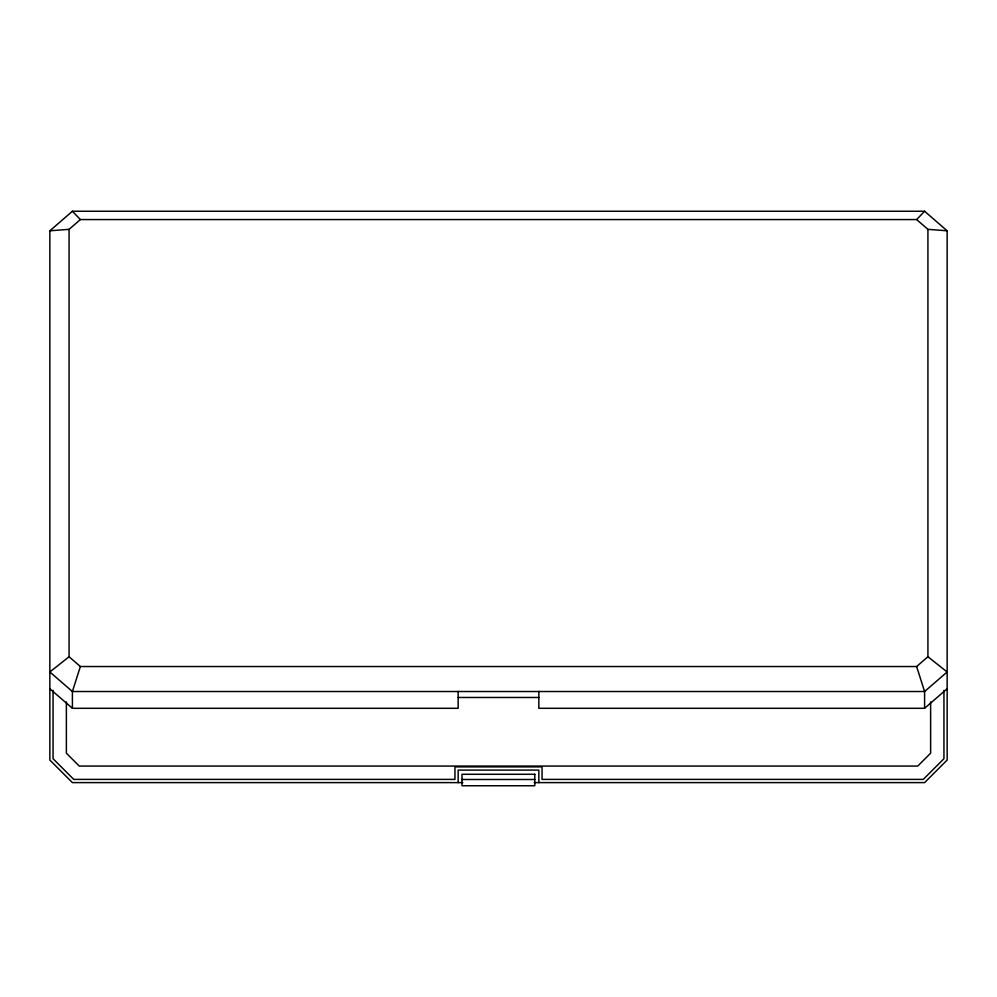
<?xml version="1.0" encoding="UTF-8"?>
<svg xmlns="http://www.w3.org/2000/svg" width="997" height="997" viewBox="0 0 997 997"><rect width="100%" height="100%" fill="white"/><g stroke="black" fill="none" stroke-linecap="round" stroke-linejoin="round"><path stroke-width="1.5" d="M534.193 782.608L924.593 782.608L947.15 760.05L947.15 230.793L927.92 229.347L916.629 219.564L80.371 219.564L69.08 229.347L69.08 656.749L80.371 666.532L72.407 691.519L72.407 708.306L458.159 708.306L458.159 691.37M916.629 219.564L924.593 211.252L947.15 230.793M462.807 782.608L72.407 782.608L49.85 760.05L49.85 230.793L72.407 211.252L924.593 211.252M80.371 666.532L916.629 666.532L927.92 656.749L927.92 229.347M538.841 691.37L538.841 708.306L924.593 708.306L947.15 688.765M69.08 656.749L49.85 671.99L72.407 691.519L924.593 691.519L947.15 671.99L927.92 656.749M49.85 230.793L69.08 229.347M458.159 697.476L538.841 697.476M461.997 779.492L534.803 779.492M49.85 688.765L72.407 708.306M72.407 211.252L80.371 219.564M916.629 666.532L924.593 691.519L924.593 708.306M943.947 690.385L943.947 758.717L923.259 779.392L542.044 779.392L542.044 766.88L454.956 766.88L454.956 779.392L73.741 779.392L53.053 758.717L53.053 690.385M930.625 701.913L930.625 753.196L917.751 766.07L79.249 766.07L66.375 753.196L66.375 701.913M538.841 782.608L538.841 770.095L458.159 770.095L458.159 782.608M534.803 774.283L461.997 774.283L461.997 785.748L534.803 785.748L534.803 774.283"/></g></svg>
